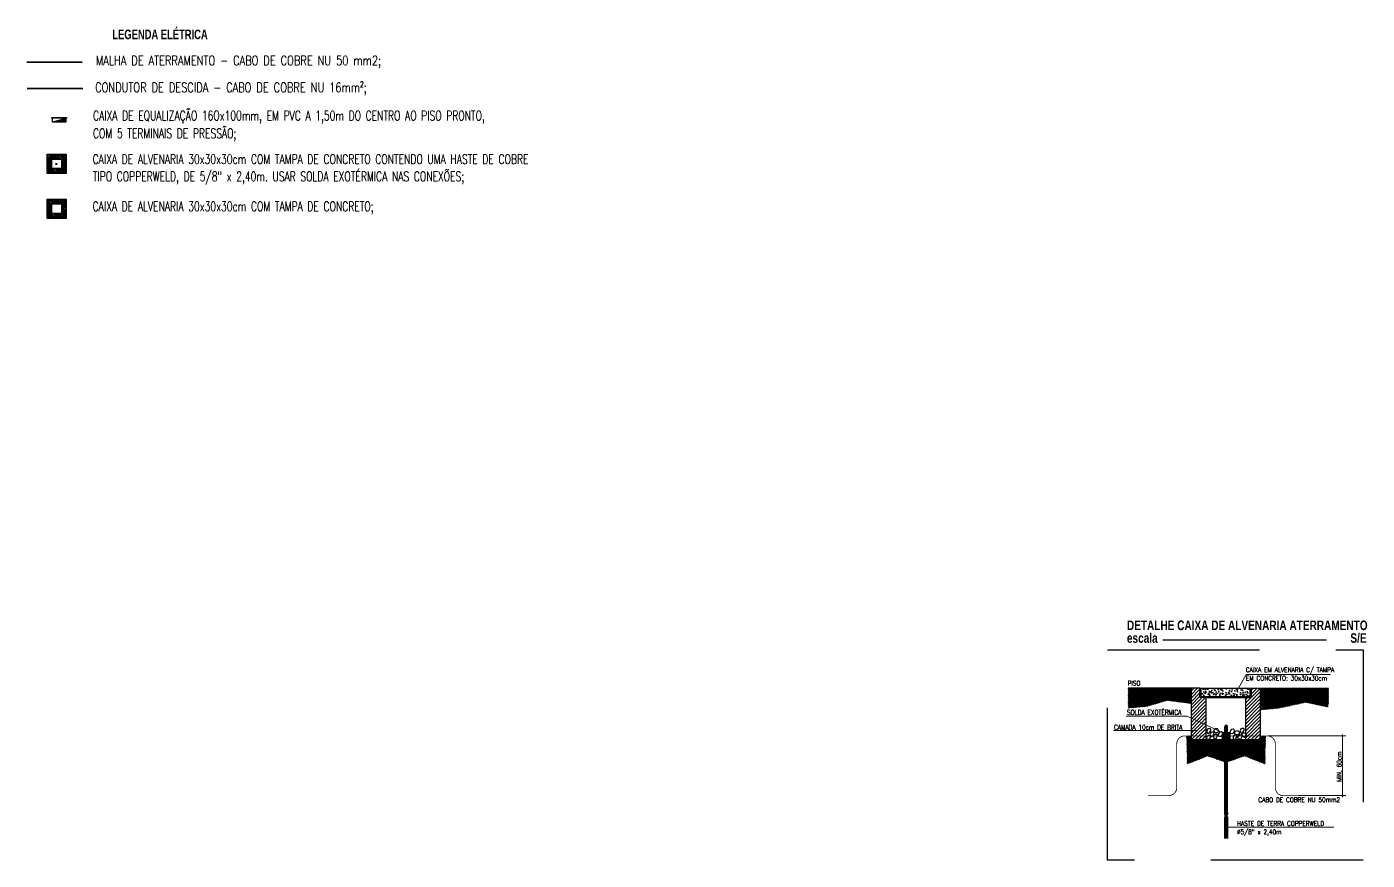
# Model space of a CAD drawing. Header units: inches. Extents: x 462102 to 462370, y 9198066 to 9198227.
# Drawn here: x 462267.1 to 462323, y 9198170.5 to 9198205.2 of the extents above; entities that cross this region are included whole.
import ezdxf
from ezdxf.enums import TextEntityAlignment as Align

# ---------------------------------------------------------------- set-up
doc = ezdxf.new("R2010")
doc.units = ezdxf.units.IN
doc.header["$MEASUREMENT"] = 0
doc.linetypes.add('HIDDEN', pattern=[9.525, 6.35, -3.175])
doc.linetypes.add('OCULTA2', pattern=[4.7625, 3.175, -1.5875])
doc.layers.add('I-ARQ', color=8, linetype='Continuous')
for name, color, linetype, lineweight in [('I-CAIXAS', 3, 'Continuous', 30), ('I-ELET_EMB', 5, 'Continuous', 35), ('I-ELET_PISO', 5, 'HIDDEN', 35), ('I-LIN_CHAMADA', 9, 'Continuous', 9), ('I-PONTO_ELE', 4, 'Continuous', 30), ('I-TEXTOS', 2, 'Continuous', 25)]:
    doc.layers.add(name, color=color, linetype=linetype, lineweight=lineweight)
doc.styles.add('ROMANS', font='romans.shx', dxfattribs={"width": 0.75, "height": 0.1})
doc.styles.add('SANSSERIFBOLD', font='sasb____.pfb')

# ---------------------------------------------------------------- blocks, each defined once
blk = doc.blocks.new('*X46')
at = {"color": 0}
for p, q in [((4368.9, 2742.5), (4385.4, 2759.1)), ((4368.9, 2751.3), (4376.6, 2759.1)), ((4368.9, 2733.7), (4391.4, 2756.2)), ((4368.9, 2724.8), (4391.4, 2747.3)), ((4506.4, 2712.1), (4543.9, 2749.6)), ((4521.4, 2753.6), (4526.9, 2759.1)), ((4521.4, 2744.8), (4535.7, 2759.1)), ((4521.4, 2735.9), (4543.9, 2758.4)), ((4368.9, 2716), (4391.4, 2738.5)), ((4368.9, 2698.3), (4405.6, 2735.1)), ((4368.9, 2707.2), (4396.8, 2735.1)), ((4368.9, 2689.5), (4406.4, 2727)), ((4371.6, 2683.4), (4406.4, 2718.1)), ((4506.4, 2703.2), (4543.9, 2740.7)), ((4506.4, 2729.8), (4511.7, 2735.1)), ((4506.4, 2720.9), (4520.5, 2735.1)), ((4506.4, 2694.4), (4543.9, 2731.9)), ((4506.4, 2685.6), (4543.9, 2723.1)), ((4506.4, 2676.7), (4543.9, 2714.2)), ((4368.9, 2680.6), (4371.6, 2683.4)), ((4368.9, 2671.8), (4377.6, 2680.5)), ((4368.9, 2663), (4383.5, 2677.6)), ((4377.6, 2680.5), (4406.4, 2709.3)), ((4383.5, 2677.6), (4406.4, 2700.5)), ((4389.4, 2674.7), (4406.4, 2691.6)), ((4395.4, 2671.8), (4406.4, 2682.8)), ((4506.4, 2667.9), (4543.9, 2705.4)), ((4506.4, 2659), (4543.9, 2696.5)), ((4506.4, 2650.2), (4543.9, 2687.7)), ((4506.4, 2641.4), (4543.9, 2678.9)), ((4368.9, 2654.1), (4389.4, 2674.7)), ((4368.9, 2645.3), (4395.4, 2671.8)), ((4370.7, 2638.3), (4401.3, 2668.9)), ((4379.5, 2638.3), (4406.4, 2665.1)), ((4388.4, 2638.3), (4406.4, 2656.3)), ((4397.2, 2638.3), (4406.4, 2647.4)), ((4401.3, 2668.9), (4406.4, 2673.9)), ((4512.1, 2638.3), (4543.9, 2670)), ((4521, 2638.3), (4543.9, 2661.2)), ((4529.8, 2638.3), (4543.9, 2652.3)), ((4538.6, 2638.3), (4543.9, 2643.5)), ((4368.9, 2636.4), (4370.7, 2638.3)), ((4370.3, 2629.1), (4379.5, 2638.3)), ((4379.2, 2629.1), (4388.4, 2638.3)), ((4388, 2629.1), (4397.2, 2638.3)), ((4396.9, 2629.1), (4406.1, 2638.3)), ((4405.7, 2629.1), (4406.4, 2629.8)), ((4406.1, 2638.3), (4406.4, 2638.6)), ((4506.4, 2632.5), (4512.1, 2638.3)), ((4511.8, 2629.1), (4521, 2638.3)), ((4520.6, 2629.1), (4529.8, 2638.3)), ((4529.4, 2629.1), (4538.6, 2638.3)), ((4538.3, 2629.1), (4543.9, 2634.7))]:
    blk.add_line(p, q, dxfattribs=at)
blk = doc.blocks.new('*X47')
at = {"color": 0}
for p, q in [((4357.7, 2635.9), (4360.1, 2638.3)), ((4407.1, 2586.2), (4357.7, 2635.6)), ((4357.8, 2632.5), (4363.6, 2638.3)), ((4404.6, 2585.2), (4357.8, 2631.9)), ((4357.9, 2629), (4367.2, 2638.3)), ((4402.1, 2584.2), (4357.9, 2628.3)), ((4358, 2625.5), (4368.9, 2636.4)), ((4358, 2622.1), (4368.9, 2632.9)), ((4399.5, 2583.2), (4358, 2624.7)), ((4358.1, 2618.6), (4368.9, 2629.4)), ((4397, 2582.2), (4358.1, 2621.1)), ((4394.4, 2581.2), (4358.1, 2617.5)), ((4358.2, 2615.2), (4372.1, 2629.1)), ((4391.9, 2580.2), (4358.2, 2613.9)), ((4358.3, 2608.3), (4379.2, 2629.1)), ((4358.3, 2611.7), (4375.6, 2629.1)), ((4389.4, 2579.2), (4358.3, 2610.2)), ((4358.4, 2604.8), (4382.7, 2629.1)), ((4409.7, 2587.2), (4358.5, 2638.3)), ((4358.5, 2601.3), (4386.2, 2629.1)), ((4358.6, 2597.9), (4389.8, 2629.1)), ((4358.7, 2591), (4396.8, 2629.1)), ((4358.7, 2594.4), (4393.3, 2629.1)), ((4358.8, 2587.5), (4400.4, 2629.1)), ((4358.9, 2584.1), (4403.9, 2629.1)), ((4359, 2577.1), (4411, 2629.1)), ((4359, 2580.6), (4407.5, 2629.1)), ((4359.1, 2573.7), (4414.5, 2629.1)), ((4359.2, 2570.2), (4418.1, 2629.1)), ((4360.3, 2567.8), (4421.6, 2629.1)), ((4368.9, 2631.5), (4362.1, 2638.3)), ((4368.9, 2635), (4365.6, 2638.3)), ((4366.1, 2570), (4425.1, 2629.1)), ((4413.9, 2586.5), (4371.3, 2629.1)), ((4371.9, 2572.3), (4428.7, 2629.1)), ((4419.3, 2584.6), (4374.8, 2629.1)), ((4377.7, 2574.6), (4432.2, 2629.1)), ((4424.6, 2582.8), (4378.3, 2629.1)), ((4430, 2581), (4381.9, 2629.1)), ((4383.6, 2576.9), (4435.7, 2629.1)), ((4435.3, 2579.2), (4385.4, 2629.1)), ((4440.7, 2577.3), (4389, 2629.1)), ((4389.4, 2579.2), (4439.3, 2629.1)), ((4446.1, 2575.5), (4392.5, 2629.1)), ((4395.2, 2581.5), (4442.8, 2629.1)), ((4451.4, 2573.7), (4396, 2629.1)), ((4453.8, 2574.8), (4399.6, 2629.1)), ((4401, 2583.8), (4446.3, 2629.1)), ((4453.8, 2578.3), (4403.1, 2629.1)), ((4453.8, 2581.9), (4406.6, 2629.1)), ((4406.8, 2586), (4449.9, 2629.1)), ((4453.8, 2585.4), (4410.2, 2629.1)), ((4411.6, 2587.2), (4453.4, 2629.1)), ((4453.8, 2589), (4413.7, 2629.1)), ((4414.2, 2586.3), (4453.8, 2626)), ((4416.9, 2585.5), (4453.8, 2622.4)), ((4453.8, 2592.5), (4417.2, 2629.1)), ((4419.5, 2584.6), (4453.8, 2618.9)), ((4453.8, 2596), (4420.8, 2629.1)), ((4422.1, 2583.7), (4453.8, 2615.4)), ((4453.8, 2599.6), (4424.3, 2629.1)), ((4424.8, 2582.8), (4453.8, 2611.8)), ((4427.4, 2581.9), (4453.8, 2608.3)), ((4453.8, 2603.1), (4427.9, 2629.1)), ((4453.8, 2606.6), (4431.4, 2629.1)), ((4453.8, 2610.2), (4434.9, 2629.1)), ((4453.8, 2613.7), (4438.5, 2629.1)), ((4453.8, 2617.2), (4442, 2629.1)), ((4453.8, 2620.8), (4445.5, 2629.1)), ((4453.8, 2624.3), (4449.1, 2629.1)), ((4453.8, 2627.8), (4452.6, 2629.1)), ((4386.8, 2578.2), (4358.4, 2606.6)), ((4384.3, 2577.2), (4358.5, 2603)), ((4381.7, 2576.2), (4358.5, 2599.4)), ((4379.2, 2575.2), (4358.6, 2595.8)), ((4376.7, 2574.2), (4358.7, 2592.2)), ((4374.1, 2573.2), (4358.8, 2588.5)), ((4371.6, 2572.2), (4358.9, 2584.9)), ((4369, 2571.2), (4359, 2581.3)), ((4366.5, 2570.2), (4359, 2577.7)), ((4364, 2569.2), (4359.1, 2574.1)), ((4430, 2581), (4453.8, 2604.7)), ((4432.7, 2580.1), (4453.8, 2601.2)), ((4435.3, 2579.2), (4453.8, 2597.7)), ((4438, 2578.3), (4453.8, 2594.1)), ((4440.6, 2577.4), (4453.8, 2590.6)), ((4443.2, 2576.5), (4453.8, 2587.1)), ((4445.9, 2575.6), (4453.8, 2583.5)), ((4448.5, 2574.7), (4453.8, 2580)), ((4451.2, 2573.8), (4453.8, 2576.5)), ((4361.4, 2568.2), (4359.2, 2570.5)), ((4453.8, 2572.9), (4453.8, 2572.9))]:
    blk.add_line(p, q, dxfattribs=at)
blk = doc.blocks.new('DOT')
for p, q in [((-1, 0), (1, 0)), ((0, 1), (0, -1))]:
    blk.add_line(p, q)
blk.add_circle((0, 0), 0.35)
blk = doc.blocks.new('*X45')
at = {"color": 0}
for p, q in [((4209.8, 2710.7), (4258.2, 2759.1)), ((4209.8, 2714.2), (4254.6, 2759.1)), ((4209.8, 2717.8), (4251.1, 2759.1)), ((4209.8, 2721.3), (4247.5, 2759.1)), ((4209.8, 2724.8), (4244, 2759.1)), ((4209.8, 2728.4), (4240.5, 2759.1)), ((4209.8, 2731.9), (4236.9, 2759.1)), ((4209.8, 2735.4), (4233.4, 2759.1)), ((4209.8, 2739), (4229.9, 2759.1)), ((4209.8, 2742.5), (4226.3, 2759.1)), ((4209.8, 2746), (4222.8, 2759.1)), ((4209.8, 2749.6), (4219.3, 2759.1)), ((4209.8, 2753.1), (4215.7, 2759.1)), ((4209.8, 2756.6), (4212.2, 2759.1)), ((4255.9, 2712.6), (4209.8, 2758.8)), ((4252.7, 2712.4), (4209.8, 2755.3)), ((4249.4, 2712.1), (4209.8, 2751.7)), ((4246.2, 2711.8), (4209.8, 2748.2)), ((4242.9, 2711.5), (4209.8, 2744.6)), ((4211.3, 2708.7), (4261.7, 2759.1)), ((4258.8, 2713.3), (4213, 2759.1)), ((4215.1, 2709), (4265.2, 2759.1)), ((4261.5, 2714.1), (4216.5, 2759.1)), ((4219, 2709.3), (4268.8, 2759.1)), ((4264.3, 2714.9), (4220.1, 2759.1)), ((4222.9, 2709.7), (4272.3, 2759.1)), ((4267, 2715.7), (4223.6, 2759.1)), ((4226.8, 2710), (4275.8, 2759.1)), ((4269.7, 2716.5), (4227.1, 2759.1)), ((4230.7, 2710.4), (4279.4, 2759.1)), ((4272.5, 2717.3), (4230.7, 2759.1)), ((4275.2, 2718.1), (4234.2, 2759.1)), ((4234.6, 2710.7), (4282.9, 2759.1)), ((4277.9, 2718.9), (4237.7, 2759.1)), ((4238.4, 2711.1), (4286.4, 2759.1)), ((4280.6, 2719.7), (4241.3, 2759.1)), ((4242.3, 2711.4), (4290, 2759.1)), ((4283.4, 2720.5), (4244.8, 2759.1)), ((4246.2, 2711.8), (4293.5, 2759.1)), ((4286.1, 2721.3), (4248.3, 2759.1)), ((4250.1, 2712.1), (4297, 2759.1)), ((4288.8, 2722.1), (4251.9, 2759.1)), ((4254, 2712.5), (4300.6, 2759.1)), ((4291.6, 2722.9), (4255.4, 2759.1)), ((4258.1, 2713), (4304.1, 2759.1)), ((4294.3, 2723.8), (4258.9, 2759.1)), ((4297, 2724.6), (4262.5, 2759.1)), ((4263.1, 2714.5), (4307.7, 2759.1)), ((4299.7, 2725.4), (4266, 2759.1)), ((4268.1, 2716), (4311.2, 2759.1)), ((4302.5, 2726.2), (4269.6, 2759.1)), ((4273.1, 2717.5), (4314.7, 2759.1)), ((4305.2, 2727), (4273.1, 2759.1)), ((4307.9, 2727.8), (4276.6, 2759.1)), ((4278.1, 2719), (4318.3, 2759.1)), ((4311.8, 2727.5), (4280.2, 2759.1)), ((4283.2, 2720.5), (4321.8, 2759.1)), ((4315.8, 2727), (4283.7, 2759.1)), ((4319.9, 2726.4), (4287.2, 2759.1)), ((4288.2, 2722), (4325.3, 2759.1)), ((4323.9, 2725.9), (4290.8, 2759.1)), ((4293.2, 2723.4), (4328.9, 2759.1)), ((4328, 2725.4), (4294.3, 2759.1)), ((4332, 2724.9), (4297.8, 2759.1)), ((4298.2, 2724.9), (4332.4, 2759.1)), ((4336, 2724.4), (4301.4, 2759.1)), ((4303.3, 2726.4), (4335.9, 2759.1)), ((4340.1, 2723.9), (4304.9, 2759.1)), ((4308.3, 2727.9), (4339.5, 2759.1)), ((4344.1, 2723.4), (4308.4, 2759.1)), ((4311.4, 2727.5), (4343, 2759.1)), ((4348.2, 2722.9), (4312, 2759.1)), ((4314.6, 2727.1), (4346.5, 2759.1)), ((4352.2, 2722.4), (4315.5, 2759.1)), ((4317.7, 2726.7), (4350.1, 2759.1)), ((4356.2, 2721.9), (4319.1, 2759.1)), ((4320.9, 2726.3), (4353.6, 2759.1)), ((4360.3, 2721.4), (4322.6, 2759.1)), ((4324, 2725.9), (4357.1, 2759.1)), ((4364.3, 2720.9), (4326.1, 2759.1)), ((4327.1, 2725.5), (4360.7, 2759.1)), ((4368.4, 2720.4), (4329.7, 2759.1)), ((4330.3, 2725.1), (4364.2, 2759.1)), ((4368.9, 2723.4), (4333.2, 2759.1)), ((4333.4, 2724.8), (4367.8, 2759.1)), ((4336.6, 2724.4), (4368.9, 2756.7)), ((4368.9, 2727), (4336.7, 2759.1)), ((4339.7, 2724), (4368.9, 2753.1)), ((4368.9, 2730.5), (4340.3, 2759.1)), ((4342.8, 2723.6), (4368.9, 2749.6)), ((4368.9, 2734), (4343.8, 2759.1)), ((4346, 2723.2), (4368.9, 2746)), ((4368.9, 2737.6), (4347.3, 2759.1)), ((4368.9, 2741.1), (4350.9, 2759.1)), ((4368.9, 2744.6), (4354.4, 2759.1)), ((4368.9, 2748.2), (4357.9, 2759.1)), ((4368.9, 2751.7), (4361.5, 2759.1)), ((4368.9, 2755.2), (4365, 2759.1)), ((4368.9, 2758.8), (4368.6, 2759.1)), ((4543.9, 2758.4), (4544.5, 2759.1)), ((4543.9, 2754.9), (4548.1, 2759.1)), ((4543.9, 2751.3), (4551.6, 2759.1)), ((4543.9, 2747.8), (4555.1, 2759.1)), ((4543.9, 2744.3), (4558.7, 2759.1)), ((4543.9, 2740.7), (4562.2, 2759.1)), ((4543.9, 2737.2), (4565.7, 2759.1)), ((4543.9, 2733.7), (4569.3, 2759.1)), ((4543.9, 2730.1), (4572.8, 2759.1)), ((4543.9, 2726.6), (4576.4, 2759.1)), ((4543.9, 2723.1), (4579.9, 2759.1)), ((4543.9, 2719.5), (4583.4, 2759.1)), ((4543.9, 2716), (4587, 2759.1)), ((4543.9, 2712.5), (4590.5, 2759.1)), ((4543.9, 2708.9), (4594, 2759.1)), ((4543.9, 2705.4), (4597.6, 2759.1)), ((4592.1, 2708.8), (4543.9, 2757)), ((4589.2, 2708.1), (4543.9, 2753.5)), ((4586, 2707.8), (4543.9, 2749.9)), ((4582.8, 2707.5), (4543.9, 2746.4)), ((4595, 2709.4), (4545.3, 2759.1)), ((4546.5, 2704.4), (4601.1, 2759.1)), ((4597.9, 2710), (4548.9, 2759.1)), ((4550.3, 2704.8), (4604.6, 2759.1)), ((4600.8, 2710.6), (4552.4, 2759.1)), ((4554.2, 2705.1), (4608.2, 2759.1)), ((4603.7, 2711.3), (4555.9, 2759.1)), ((4558, 2705.4), (4611.7, 2759.1)), ((4606.7, 2711.9), (4559.5, 2759.1)), ((4561.9, 2705.8), (4615.2, 2759.1)), ((4609.6, 2712.5), (4563, 2759.1)), ((4565.8, 2706.1), (4618.8, 2759.1)), ((4612.5, 2713.2), (4566.5, 2759.1)), ((4569.6, 2706.4), (4622.3, 2759.1)), ((4615.4, 2713.8), (4570.1, 2759.1)), ((4573.5, 2706.7), (4625.8, 2759.1)), ((4618.3, 2714.4), (4573.6, 2759.1)), ((4621.2, 2715), (4577.1, 2759.1)), ((4577.4, 2707.1), (4629.4, 2759.1)), ((4624.1, 2715.7), (4580.7, 2759.1)), ((4581.2, 2707.4), (4632.9, 2759.1)), ((4627, 2716.3), (4584.2, 2759.1)), ((4585.1, 2707.7), (4636.5, 2759.1)), ((4629.9, 2716.9), (4587.8, 2759.1)), ((4589, 2708.1), (4640, 2759.1)), ((4632.8, 2717.6), (4591.3, 2759.1)), ((4593.5, 2709.1), (4643.5, 2759.1)), ((4635.7, 2718.2), (4594.8, 2759.1)), ((4598, 2710), (4647.1, 2759.1)), ((4638.6, 2718.8), (4598.4, 2759.1)), ((4641.5, 2719.4), (4601.9, 2759.1)), ((4602.5, 2711), (4650.6, 2759.1)), ((4644.4, 2720.1), (4605.4, 2759.1)), ((4607, 2712), (4654.1, 2759.1)), ((4647.4, 2720.7), (4609, 2759.1)), ((4611.5, 2713), (4657.7, 2759.1)), ((4650.3, 2721.3), (4612.5, 2759.1)), ((4653.2, 2722), (4616, 2759.1)), ((4616.1, 2713.9), (4661.2, 2759.1)), ((4656.1, 2722.6), (4619.6, 2759.1)), ((4620.6, 2714.9), (4664.7, 2759.1)), ((4659.1, 2723.1), (4623.1, 2759.1)), ((4625.1, 2715.9), (4668.3, 2759.1)), ((4663.6, 2722.1), (4626.6, 2759.1)), ((4629.6, 2716.9), (4671.8, 2759.1)), ((4668.1, 2721.1), (4630.2, 2759.1)), ((4672.6, 2720.2), (4633.7, 2759.1)), ((4634.1, 2717.8), (4675.3, 2759.1)), ((4677.2, 2719.2), (4637.3, 2759.1)), ((4638.6, 2718.8), (4678.9, 2759.1)), ((4681.7, 2718.2), (4640.8, 2759.1)), ((4643.1, 2719.8), (4682.4, 2759.1)), ((4686.2, 2717.2), (4644.3, 2759.1)), ((4647.6, 2720.8), (4686, 2759.1)), ((4690.7, 2716.2), (4647.9, 2759.1)), ((4695.2, 2715.3), (4651.4, 2759.1)), ((4652.1, 2721.7), (4689.5, 2759.1)), ((4699.7, 2714.3), (4654.9, 2759.1)), ((4656.6, 2722.7), (4693, 2759.1)), ((4704.2, 2713.3), (4658.5, 2759.1)), ((4660.3, 2722.8), (4696.6, 2759.1)), ((4708.7, 2712.3), (4662, 2759.1)), ((4663.2, 2722.2), (4700.1, 2759.1)), ((4713.3, 2711.4), (4665.5, 2759.1)), ((4666.1, 2721.6), (4703.6, 2759.1)), ((4669, 2720.9), (4707.2, 2759.1)), ((4715.6, 2712.5), (4669.1, 2759.1)), ((4671.9, 2720.3), (4710.7, 2759.1)), ((4715.7, 2716), (4672.6, 2759.1)), ((4674.8, 2719.7), (4714.2, 2759.1)), ((4715.8, 2719.5), (4676.1, 2759.1)), ((4677.7, 2719.1), (4716.5, 2757.8)), ((4715.8, 2722.9), (4679.7, 2759.1)), ((4680.6, 2718.4), (4716.4, 2754.2)), ((4715.9, 2726.4), (4683.2, 2759.1)), ((4683.6, 2717.8), (4716.4, 2750.6)), ((4686.5, 2717.2), (4716.3, 2747)), ((4716, 2729.9), (4686.7, 2759.1)), ((4689.4, 2716.5), (4716.2, 2743.4)), ((4716, 2733.3), (4690.3, 2759.1)), ((4716.1, 2736.8), (4693.8, 2759.1)), ((4716.2, 2740.3), (4697.4, 2759.1)), ((4716.2, 2743.7), (4700.9, 2759.1)), ((4716.3, 2747.2), (4704.4, 2759.1)), ((4716.4, 2750.7), (4708, 2759.1)), ((4716.4, 2754.1), (4711.5, 2759.1)), ((4716.5, 2757.6), (4715, 2759.1)), ((4239.7, 2711.2), (4209.8, 2741.1)), ((4236.4, 2710.9), (4209.8, 2737.6)), ((4233.2, 2710.6), (4209.8, 2734)), ((4229.9, 2710.3), (4209.8, 2730.5)), ((4226.7, 2710), (4209.8, 2727)), ((4223.4, 2709.7), (4209.8, 2723.4)), ((4220.2, 2709.5), (4209.8, 2719.9)), ((4216.9, 2709.2), (4209.8, 2716.4)), ((4213.7, 2708.9), (4209.8, 2712.8)), ((4349.1, 2722.8), (4368.9, 2742.5)), ((4352.3, 2722.4), (4368.9, 2739)), ((4355.4, 2722), (4368.9, 2735.4)), ((4358.6, 2721.6), (4368.9, 2731.9)), ((4361.7, 2721.2), (4368.9, 2728.4)), ((4364.8, 2720.8), (4368.9, 2724.8)), ((4368, 2720.4), (4368.9, 2721.3)), ((4579.5, 2707.2), (4543.9, 2742.9)), ((4576.2, 2707), (4543.9, 2739.3)), ((4573, 2706.7), (4543.9, 2735.8)), ((4569.7, 2706.4), (4543.9, 2732.3)), ((4566.5, 2706.1), (4543.9, 2728.7)), ((4563.2, 2705.9), (4543.9, 2725.2)), ((4559.9, 2705.6), (4543.9, 2721.7)), ((4556.7, 2705.3), (4543.9, 2718.1)), ((4553.4, 2705), (4543.9, 2714.6)), ((4550.2, 2704.8), (4543.9, 2711.1)), ((4692.3, 2715.9), (4716.2, 2739.8)), ((4695.2, 2715.3), (4716.1, 2736.2)), ((4698.1, 2714.6), (4716, 2732.6)), ((4701, 2714), (4715.9, 2729)), ((4703.9, 2713.4), (4715.9, 2725.4)), ((4706.8, 2712.8), (4715.8, 2721.8)), ((4709.7, 2712.1), (4715.7, 2718.2)), ((4712.6, 2711.5), (4715.7, 2714.5)), ((4715.5, 2710.9), (4715.6, 2710.9)), ((4210.5, 2708.6), (4209.8, 2709.3)), ((4546.9, 2704.5), (4543.9, 2707.5))]:
    blk.add_line(p, q, dxfattribs=at)
blk = doc.blocks.new('_DOTBLANK')
at = {"color": 0, "linetype": 'ByBlock'}
blk.add_line((-0.5, 0), (-1, 0), dxfattribs=at)
blk.add_circle((0, 0), 0.5, dxfattribs=at)
blk = doc.blocks.new('QUADRO-DISTRIBUIÇÃO')
blk.add_wipeout([(-0.259, 0.091), (0.256, 0.091), (0.256, 0.061), (0.232, 0.061), (0.232, -0.061), (-0.232, -0.061), (-0.232, 0.061), (-0.259, 0.061)]).dxf.layer = 'I-CAIXAS'
at = {"layer": 'I-CAIXAS'}
blk.add_hatch(color=256, dxfattribs=at).paths.add_polyline_path([(-0.232, -0.061), (0.232, -0.061), (0.232, 0.061)])
for p, q in [((-0.259, 0.061), (-0.259, 0.091)), ((-0.259, 0.091), (0.256, 0.091)), ((-0.232, 0.061), (-0.259, 0.061)), ((-0.232, -0.061), (-0.232, 0.061)), ((0.232, 0.061), (-0.232, -0.061)), ((0.256, 0.061), (0.232, 0.061)), ((0.232, 0.061), (0.232, -0.061)), ((0.256, 0.091), (0.256, 0.061)), ((0.232, -0.061), (-0.232, -0.061)), ((0.232, -0.061), (-0.232, -0.061))]:
    blk.add_line(p, q, dxfattribs=at)
blk.add_solid([(0.256, 0.091), (-0.259, 0.091), (0.256, 0.061), (-0.259, 0.061)], dxfattribs=at)
blk = doc.blocks.new('30X30')
at = {"layer": 'I-CAIXAS', "lineweight": 0}
h = blk.add_hatch(dxfattribs=at)
h.set_pattern_fill('STEEL', color=9, scale=0.018, style=0)
h.set_pattern_definition([(45, (-539.57447, 88.759806), (-0.0404111525, 0.0404111525), []), (45, (-539.57447, 88.78838), (-0.0404111525, 0.0404111525), [])])
h.paths.add_polyline_path([(0.3, 0.3), (-0.3, 0.3), (-0.3, -0.3), (0.3, -0.3)])
h.paths.add_polyline_path([(0.15, -0.15), (-0.15, -0.15), (-0.15, 0.15), (0.15, 0.15)], flags=16)
at = {"layer": 'I-CAIXAS'}
for points in [[(-0.3, 0.3), (0.3, 0.3), (0.3, -0.3), (-0.3, -0.3)], [(-0.15, 0.15), (0.15, 0.15), (0.15, -0.15), (-0.15, -0.15)]]:
    blk.add_lwpolyline(points, close=True, dxfattribs=at)

msp = doc.modelspace()

# ---------------------------------------------------------------- hatches: boundary and pattern name
at = {"layer": 'I-ARQ'}
h = msp.add_hatch(dxfattribs=at)
h.set_pattern_fill('AR-CONC', scale=0.045, style=0)
h.set_pattern_definition([(50, (462176.5369, 9198106.91126), (0.3227671, -0.02823846), [0.03375, -0.37125]), (355, (462176.5369, 9198106.91126), (-0.0624381, 0.33848646), [0.027, -0.297]), (100.4514, (462176.5638, 9198106.9089), (0.2603292, 0.3102478), [0.0286831, -0.31551395]), (46.1842, (462176.5369, 9198107.00126), (0.4802585, -0.0744836), [0.050625, -0.556875]), (96.6356, (462176.57693, 9198106.99505), (0.4205982, 0.438353), [0.0430246, -0.4732708]), (351.1842, (462176.5369, 9198107.00126), (0.4205979, 0.4383534), [0.0405, -0.4455]), (21, (462176.5819, 9198106.97876), (0.26860817, -0.1811785), [0.03375, -0.37125]), (326, (462176.5819, 9198106.97876), (0.1094919, 0.3263175), [0.027, -0.297]), (71.4514, (462176.6043, 9198106.96366), (0.3781002, 0.1451387), [0.0286831, -0.31551395]), (37.5, (462176.53691, 9198106.91126), (0.005471935, 0.149802234), [0, -0.2934, 0, -0.3015, 0, -0.298125]), (7.5, (462176.5369, 9198106.91126), (0.11838129, 0.17748527), [0, -0.1719, 0, -0.28665, 0, -0.113625]), (327.5, (462176.43656, 9198106.91126), (0.2402201, -0.01014969), [0, -0.1125, 0, -0.351, 0, -0.46575]), (317.5, (462176.39156, 9198106.91126), (0.26243378, 0.04504724), [0, -0.14625, 0, -0.2331, 0, -0.33075])])
h.paths.add_polyline_path([(462318.079, 9198177.298), (462318.079, 9198177.645), (462316.033, 9198177.645), (462316.033, 9198177.298)])
h = msp.add_hatch(dxfattribs=at)
h.set_pattern_fill('ANSI37', color=8, scale=0.075, style=0)
h.set_pattern_definition([(45, (462176.536907, 9198106.911256), (-0.0066291261, 0.0066291261), []), (135, (462176.536907, 9198106.911256), (-0.0066291261, -0.0066291261), [])])
h.paths.add_polyline_path([(462317.198, 9198175.78, -0.414216), (462317.231, 9198175.747), (462317.231, 9198175.533, -0.417189), (462317.198, 9198175.5), (462317.132, 9198175.5), (462317.132, 9198175.5), (462317.015, 9198175.5), (462317.015, 9198175.5), (462316.951, 9198175.5, -0.414214), (462316.918, 9198175.533), (462316.918, 9198175.747, -0.414214), (462316.951, 9198175.78)])

# ---------------------------------------------------------------- linework, layer by layer
at = {"linetype": 'OCULTA2', "ltscale": 2}
msp.add_lwpolyline([(462312.123, 9198179.237), (462322.787, 9198179.237), (462322.787, 9198170.476), (462312.123, 9198170.476)], close=True, dxfattribs=at)
at = {"layer": 'I-ARQ'}
for p, q in [((462315.612, 9198177.645), (462312.987, 9198177.645)), ((462318.5, 9198177.645), (462321.349, 9198177.645))]:
    msp.add_line(p, q, dxfattribs=at)
at = {"layer": 'I-ARQ', "color": 8}
for p, q in [((462317.021, 9198175.78), (462317.021, 9198176.038)), ((462317.021, 9198175.78), (462317.021, 9198176.038)), ((462317.027, 9198175.78), (462317.027, 9198176.038)), ((462317.033, 9198175.78), (462317.033, 9198176.038)), ((462317.048, 9198175.78), (462317.048, 9198176.038)), ((462317.075, 9198175.78), (462317.075, 9198176.096)), ((462317.102, 9198175.78), (462317.102, 9198176.038)), ((462317.116, 9198175.78), (462317.116, 9198176.038)), ((462317.123, 9198175.78), (462317.123, 9198176.038)), ((462317.021, 9198172.372), (462317.021, 9198175.5)), ((462317.027, 9198172.377), (462317.027, 9198175.5)), ((462317.033, 9198172.381), (462317.033, 9198175.5)), ((462317.048, 9198172.383), (462317.048, 9198175.5)), ((462317.075, 9198172.362), (462317.075, 9198175.5)), ((462317.102, 9198172.349), (462317.102, 9198175.5)), ((462317.116, 9198172.352), (462317.116, 9198175.5)), ((462317.123, 9198172.355), (462317.123, 9198175.5)), ((462317.129, 9198172.36), (462317.129, 9198175.5)), ((462317.021, 9198171.381), (462317.021, 9198172.282)), ((462317.027, 9198171.381), (462317.027, 9198172.286)), ((462317.033, 9198171.381), (462317.033, 9198172.288)), ((462317.048, 9198171.381), (462317.048, 9198172.29)), ((462317.075, 9198171.381), (462317.075, 9198172.271)), ((462317.102, 9198171.381), (462317.102, 9198172.256)), ((462317.116, 9198171.381), (462317.116, 9198172.26)), ((462317.123, 9198171.381), (462317.123, 9198172.264)), ((462317.129, 9198171.381), (462317.129, 9198172.271))]:
    msp.add_line(p, q, dxfattribs=at)
for centre, radius, start, end in [((462317.087, 9198176.03), 0.0667, 100.6088, 173.669), ((462317.103, 9198176.023), 0.0781, 111.5867, 169.3878), ((462317.12, 9198176.02), 0.0886, 120.7667, 168.3432), ((462317.129, 9198176.035), 0.081, 131.7796, 178.4381), ((462317.021, 9198176.035), 0.081, 1.5619, 48.2204), ((462317.029, 9198176.02), 0.0886, 11.6568, 59.2333), ((462317.046, 9198176.023), 0.0781, 10.6122, 68.4133), ((462317.062, 9198176.03), 0.0667, 6.331, 79.3912)]:
    msp.add_arc(centre, radius, start, end, dxfattribs=at)
at = {"layer": 'I-CAIXAS'}
for p, q in [((462315.612, 9198177.645), (462315.612, 9198175.5)), ((462315.984, 9198177.645), (462315.612, 9198177.645)), ((462315.984, 9198177.249), (462315.984, 9198177.645)), ((462315.984, 9198177.645), (462316.033, 9198177.645)), ((462316.033, 9198177.645), (462318.079, 9198177.645)), ((462316.033, 9198177.298), (462316.033, 9198177.645)), ((462318.079, 9198177.298), (462318.079, 9198177.645)), ((462318.079, 9198177.645), (462318.129, 9198177.645)), ((462318.129, 9198177.249), (462318.129, 9198177.645)), ((462318.129, 9198177.645), (462318.5, 9198177.645)), ((462318.5, 9198177.645), (462318.5, 9198175.5)), ((462316.231, 9198177.249), (462315.984, 9198177.249)), ((462316.033, 9198177.298), (462318.079, 9198177.298)), ((462316.231, 9198177.249), (462316.231, 9198177.298)), ((462316.231, 9198177.249), (462318.129, 9198177.249)), ((462316.231, 9198177.249), (462316.231, 9198177.15)), ((462316.231, 9198177.15), (462316.231, 9198175.5)), ((462317.881, 9198177.298), (462317.881, 9198175.5)), ((462315.612, 9198175.5), (462318.5, 9198175.5)), ((462316.951, 9198175.5), (462317.198, 9198175.5))]:
    msp.add_line(p, q, dxfattribs=at)
for points, start_tangent, end_tangent in [([(462316.304, 9198175.774), (462316.304, 9198175.931), (462316.435, 9198175.931), (462316.304, 9198175.774)], (-0.62762, 0.77852), (-0.62762, 0.77852)), ([(462316.598, 9198175.804), (462316.731, 9198175.804), (462316.731, 9198175.937), (462316.601, 9198175.937), (462316.598, 9198175.804)], (0.788694, -0.614785), (0.788694, -0.614785)), ([(462316.76, 9198175.65), (462316.88, 9198175.65), (462316.88, 9198175.834), (462316.76, 9198175.65)], (0.725188, -0.688551), (0.725188, -0.688551)), ([(462317.249, 9198175.766), (462317.369, 9198175.766), (462317.369, 9198175.95), (462317.249, 9198175.766)], (0.725188, -0.688551), (0.725188, -0.688551)), ([(462317.46, 9198175.718), (462317.594, 9198175.718), (462317.594, 9198175.851), (462317.463, 9198175.851), (462317.46, 9198175.718)], (0.788694, -0.614785), (0.788694, -0.614785)), ([(462317.695, 9198175.786), (462317.695, 9198175.943), (462317.825, 9198175.943), (462317.695, 9198175.786)], (-0.62762, 0.77852), (-0.62762, 0.77852)), ([(462316.292, 9198175.49), (462316.292, 9198175.647), (462316.423, 9198175.647), (462316.292, 9198175.49)], (-0.62762, 0.77852), (-0.62762, 0.77852)), ([(462316.441, 9198175.632), (462316.441, 9198175.789), (462316.571, 9198175.789), (462316.441, 9198175.632)], (-0.62762, 0.77852), (-0.62762, 0.77852)), ([(462316.577, 9198175.531), (462316.577, 9198175.688), (462316.707, 9198175.688), (462316.577, 9198175.531)], (-0.62762, 0.77852), (-0.62762, 0.77852)), ([(462317.395, 9198175.511), (462317.395, 9198175.668), (462317.526, 9198175.668), (462317.395, 9198175.511)], (-0.62762, 0.77852), (-0.62762, 0.77852)), ([(462317.572, 9198175.535), (462317.692, 9198175.535), (462317.692, 9198175.719), (462317.572, 9198175.535)], (0.725188, -0.688551), (0.725188, -0.688551)), ([(462317.887, 9198175.588), (462317.887, 9198175.757), (462317.739, 9198175.757), (462317.887, 9198175.588)], (0.634193, 0.773175), (0.634193, 0.773175))]:
    msp.add_spline(points, degree=3, dxfattribs=dict(at, start_tangent=start_tangent, end_tangent=end_tangent))
at = {"layer": 'I-ELET_EMB', "const_width": 0.033}
for points in [[(462313.815, 9198173.167), (462314.687, 9198173.167, 0.414214), (462315.017, 9198173.497), (462315.017, 9198175.322, -0.414214), (462315.347, 9198175.652), (462316.918, 9198175.652)], [(462320.327, 9198173.167), (462319.455, 9198173.167, -0.414214), (462319.125, 9198173.497), (462319.125, 9198175.322, 0.414214), (462318.795, 9198175.652), (462317.231, 9198175.652)]]:
    msp.add_lwpolyline(points, format="xyb", dxfattribs=at)
at = {"layer": 'I-ELET_PISO'}
for p, q in [((462267.076, 9198203.727), (462269.389, 9198203.727)), ((462267.097, 9198202.636), (462269.41, 9198202.636)), ((462316.918, 9198175.747), (462316.918, 9198175.533)), ((462317.198, 9198175.78), (462316.951, 9198175.78)), ((462317.231, 9198175.533), (462317.231, 9198175.747))]:
    msp.add_line(p, q, dxfattribs=at)
for centre, start, end in [((462316.951, 9198175.747), 90, 180), ((462316.951, 9198175.533), 180, 270), ((462317.198, 9198175.747), 0, 90), ((462317.198, 9198175.533), 270, 0)]:
    msp.add_arc(centre, 0.033, start, end, dxfattribs=at)
at = {"layer": 'I-LIN_CHAMADA'}
for p, q in [((462317.906, 9198178.213), (462317.597, 9198177.645)), ((462321.431, 9198178.213), (462317.906, 9198178.213)), ((462315.824, 9198175.885), (462312.378, 9198175.885)), ((462318.809, 9198175.652), (462322.067, 9198175.652)), ((462321.926, 9198175.59), (462321.926, 9198173.228)), ((462320.096, 9198173.167), (462322.067, 9198173.167))]:
    msp.add_line(p, q, dxfattribs=at)
for points in [[(462316.882, 9198175.803), (462315.452, 9198176.475), (462312.907, 9198176.475)], [(462317.175, 9198171.853), (462321.569, 9198171.853)]]:
    msp.add_lwpolyline(points, dxfattribs=at)
at = {"layer": 'I-PONTO_ELE'}
for p, q in [((462317.015, 9198176.038), (462317.015, 9198175.78)), ((462317.129, 9198175.78), (462317.129, 9198176.038)), ((462317.132, 9198175.78), (462317.132, 9198176.038)), ((462317.015, 9198172.276), (462317.015, 9198171.381)), ((462317.132, 9198172.276), (462317.132, 9198171.381))]:
    msp.add_line(p, q, dxfattribs=at)
at = {"layer": 'I-PONTO_ELE', "color": 8}
msp.add_line((462317.129, 9198175.78), (462317.129, 9198176.038), dxfattribs=at)
at = {"layer": 'I-PONTO_ELE'}
for points in [[(462317.015, 9198175.5), (462317.015, 9198172.363)], [(462317.132, 9198172.363), (462317.132, 9198175.5)]]:
    msp.add_lwpolyline(points, dxfattribs=at)
for centre, radius, start, end in [((462317.073, 9198176.038), 0.0582, 0, 180), ((462317.045, 9198172.351), 0.0319, 20.8707, 157.8296), ((462317.045, 9198172.366), 0.0297, 185.5751, 354.4249), ((462317.044, 9198172.253), 0.0367, 38.6155, 141.3845), ((462317.102, 9198172.273), 0.0297, 5.5751, 174.4249), ((462317.102, 9198172.288), 0.0319, 200.8707, 337.8296), ((462317.103, 9198172.386), 0.0367, 218.6155, 321.3845)]:
    msp.add_arc(centre, radius, start, end, dxfattribs=at)
msp.add_solid([(462268.349, 9198199.442), (462268.272, 9198199.442), (462268.349, 9198199.519), (462268.272, 9198199.519)], dxfattribs=at)
at = {"layer": 'I-TEXTOS', "color": 4}
msp.add_line((462314.437, 9198179.658), (462321.254, 9198179.658), dxfattribs=at)

# ---------------------------------------------------------------- block references
at = {"layer": 'I-ARQ', "color": 8, "yscale": 0.01649999999995089}
for name, p, xscale, zscale in [('*X45', (462243.526, 9198132.12), 0.01649999999995089, 0.01649999999995089), ('*X47', (462243.526, 9198132.12), 0.01649999999995089, 0.01649999999995089), ('*X47', (462390.623, 9198132.12), -0.01649999999995089, 0.0165)]:
    msp.add_blockref(name, p, dxfattribs=dict(at, xscale=xscale, zscale=zscale))
at = {"layer": 'I-ARQ', "color": 7, "xscale": 0.01649999999995089, "yscale": 0.01649999999995089, "zscale": 0.01649999999995089}
msp.add_blockref('*X46', (462243.526, 9198132.12), dxfattribs=at)
at = {"layer": 'I-CAIXAS', "xscale": 1.200000000000045, "yscale": 1.200000000000045, "zscale": 1.200000000000045}
msp.add_blockref('QUADRO-DISTRIBUIÇÃO', (462268.427, 9198201.305), dxfattribs=at)
at = {"layer": 'I-CAIXAS', "xscale": 1.333333333333333, "yscale": 1.333333333333333, "zscale": 1.333333333333333, "rotation": 270}
for p in [(462268.323, 9198199.49), (462268.32, 9198197.617)]:
    msp.add_blockref('30X30', p, dxfattribs=at)
at = {"layer": 'I-LIN_CHAMADA'}
for name, p, xscale, yscale, zscale, rotation in [('_DOTBLANK', (462316.943, 9198175.779), 0.03000000000007097, 0.03000000000007097, 0.03000000000007097, 305.5436407008508), ('DOT', (462321.926, 9198175.652), 0.06187499999998636, 0.06187499999998636, 0.06187499999998636, 90), ('DOT', (462321.926, 9198173.167), 0.06187499999998636, 0.06187499999998636, 0.06187499999998636, 270), ('_DOTBLANK', (462317.145, 9198172.416), 0.02999999999997272, 0.02999999999997272, 0.02999999999997272, 180)]:
    msp.add_blockref(name, p, dxfattribs=dict(at, xscale=xscale, yscale=yscale, zscale=zscale, rotation=rotation))

# ---------------------------------------------------------------- texts
at = {"layer": 'I-TEXTOS', "color": 4, "style": 'SANSSERIFBOLD'}
for s, width, p in [('LEGENDA ELÉTRICA', 0.7, (462270.642, 9198204.684, 0.06)), ('DETALHE CAIXA DE ALVENARIA ATERRAMENTO', 0.75, (462312.94, 9198180.062)), ('escala                                                                     S/E', 0.75, (462312.94, 9198179.532))]:
    msp.add_text(s, height=0.4, dxfattribs=dict(at, width=width)).set_placement(p)
at = {"layer": 'I-TEXTOS', "style": 'ROMANS'}
for s, height, width, p in [('CAIXA DE EQUALIZAÇÃO 16Ox100mm, EM PVC A 1,50m DO CENTRO AO PISO PRONTO,', 0.4, 0.7, (462269.837, 9198201.299, 0.075)), ('COM 5 TERMINAIS DE PRESSÃO;', 0.4, 0.7, (462269.837, 9198200.559, 0.075)), ('CAIXA DE ALVENARIA 30x30x30cm COM TAMPA DE CONCRETO CONTENDO UMA HASTE DE COBRE', 0.4, 0.7, (462269.821, 9198199.484, 0.075)), ('TIPO COPPERWELD, DE 5/8" x 2,40m. USAR SOLDA EXOTÉRMICA NAS CONEXÕES;', 0.4, 0.7, (462269.83, 9198198.766, 0.075)), ('CAIXA DE ALVENARIA 30x30x30cm COM TAMPA DE CONCRETO;', 0.4, 0.7, (462269.821, 9198197.519, 0.075)), ('CAIXA EM ALVENARIA C/ TAMPA', 0.2, 0.75, (462317.901, 9198178.308)), ('EM CONCRETO: 30x30x30cm', 0.2, 0.75, (462317.901, 9198177.958)), ('PISO', 0.2, 0.75, (462312.971, 9198177.748)), ('SOLDA EXOTÉRMICA', 0.2, 0.75, (462312.943, 9198176.534)), ('CAMADA 10cm DE BRITA', 0.2, 0.75, (462312.4, 9198175.913)), ('CABO DE COBRE NU 50mm2', 0.2, 0.75, (462318.419, 9198172.893)), ('HASTE DE TERRA COPPERWELD', 0.2, 0.75, (462317.53, 9198171.905)), ('Ø5/8" x 2,40m', 0.2, 0.75, (462317.53, 9198171.556))]:
    msp.add_text(s, height=height, dxfattribs=dict(at, width=width)).set_placement(p)
at = {"layer": 'I-TEXTOS', "style": 'ROMANS', "width": 0.75}
msp.add_text('MIN. 60cm', height=0.2, rotation=90, dxfattribs=at).set_placement((462321.79, 9198174.372), align=Align.MIDDLE)
at = {"layer": 'I-TEXTOS', "char_height": 0.4, "attachment_point": 7, "style": 'ROMANS'}
for s, insert in [('MALHA DE ATERRAMENTO - CABO DE COBRE NU 50 mm2;', (462269.955, 9198203.475)), ('CONDUTOR DE DESCIDA - CABO DE COBRE NU 16mm²;', (462269.924, 9198202.353))]:
    msp.add_mtext(s, dxfattribs=dict(at, insert=insert))

doc.saveas('drawing.dxf')
